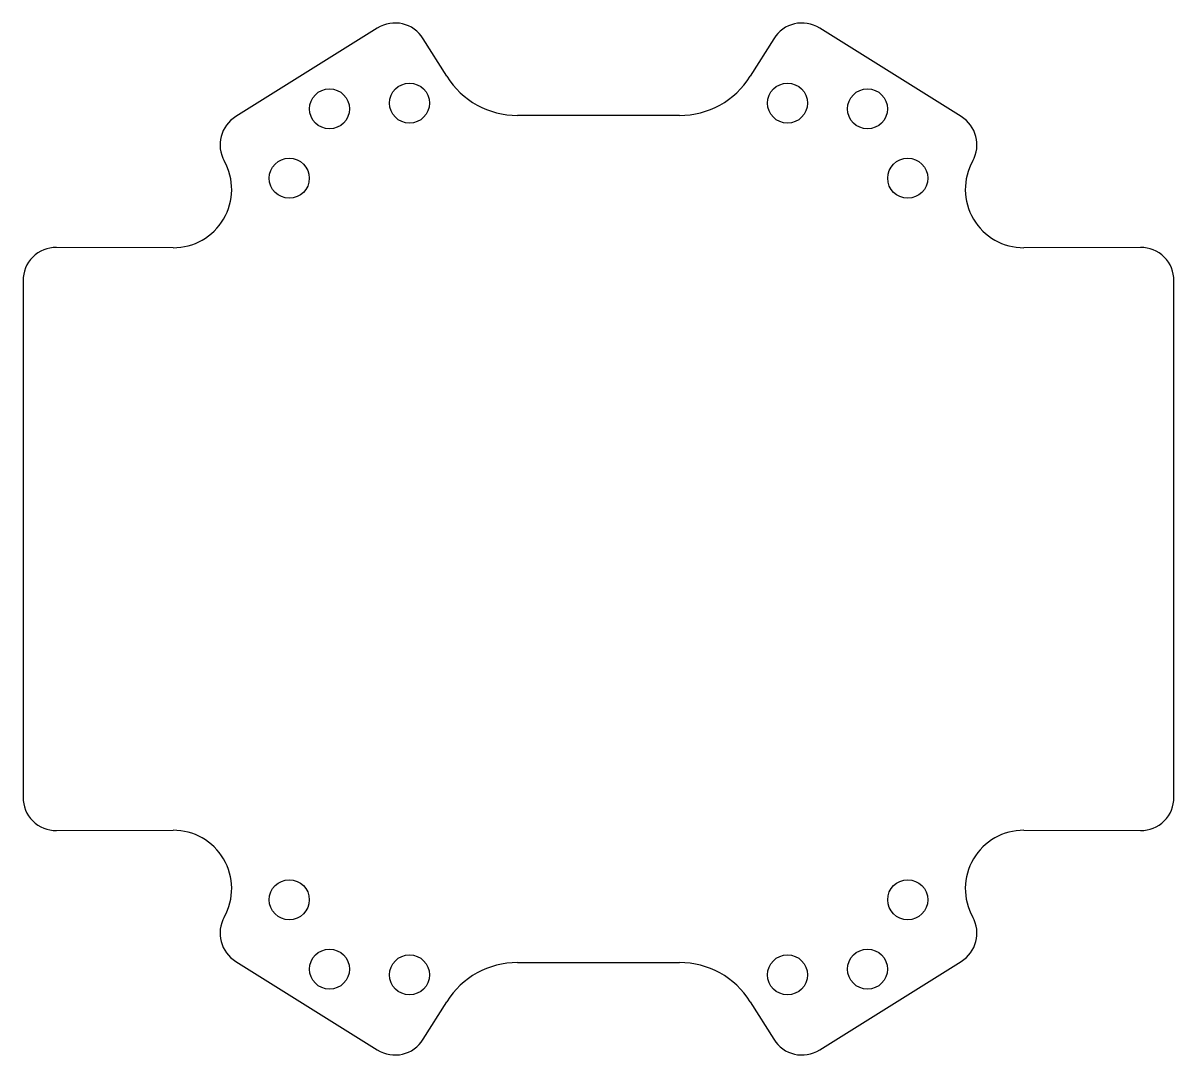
# Model space of a CAD drawing. Header units: millimetres. Extents: x -34.5 to 34.5, y -31 to 31.
import ezdxf

# ---------------------------------------------------------------- set-up
doc = ezdxf.new("R2010")
doc.units = ezdxf.units.MM

msp = doc.modelspace()

# ---------------------------------------------------------------- linework, layer by layer
at = {"color": 7, "linetype": 'Continuous', "lineweight": 25}
for p, q in [((-13.26, 30.65), (-21.746, 25.346)), ((21.746, 25.346), (13.26, 30.65)), ((-9.092, 27.755), (-10.504, 30.014)), ((10.504, 30.014), (9.092, 27.755)), ((4.852, 25.405), (-4.852, 25.405)), ((-25.501, 17.474), (-32.494, 17.494)), ((32.494, 17.494), (25.501, 17.474)), ((-34.5, 15.494), (-34.5, -15.494)), ((34.5, -15.494), (34.5, 15.494)), ((-32.494, -17.494), (-25.501, -17.474)), ((25.501, -17.474), (32.494, -17.494)), ((-21.746, -25.346), (-13.26, -30.65)), ((-4.852, -25.405), (4.852, -25.405)), ((13.26, -30.65), (21.746, -25.346)), ((-10.504, -30.014), (-9.092, -27.755)), ((9.092, -27.755), (10.504, -30.014))]:
    msp.add_line(p, q, dxfattribs=at)
for centre in [(-16.127, 25.803), (-11.331, 26.148), (11.331, 26.148), (16.127, 25.803), (-18.539, 21.643), (18.539, 21.643), (-18.539, -21.643), (18.539, -21.643), (-16.127, -25.803), (16.127, -25.803), (-11.331, -26.148), (11.331, -26.148)]:
    msp.add_circle(centre, 1.2, dxfattribs=at)
for centre, radius, start, end in [((-12.2, 28.954), 2, 32.00538, 122.00538), ((12.2, 28.954), 2, 57.99462, 147.99462), ((-4.852, 30.405), 5, 212.00538, 270), ((4.852, 30.405), 5, 270, 327.99462), ((-20.686, 23.65), 2, 122.00538, 209.11326), ((20.686, 23.65), 2, 330.88674, 57.99462), ((-25.491, 20.974), 3.5, 269.83671, 29.11326), ((25.491, 20.974), 3.5, 150.88674, 270.16329), ((-32.5, 15.494), 2, 89.83671, 180), ((32.5, 15.494), 2, 0, 90.16329), ((-32.5, -15.494), 2, 180, 270.16329), ((32.5, -15.494), 2, 269.83671, 0), ((-25.491, -20.974), 3.5, 330.88674, 90.16329), ((25.491, -20.974), 3.5, 89.83671, 209.11326), ((-20.686, -23.65), 2, 150.88674, 237.99462), ((20.686, -23.65), 2, 302.00538, 29.11326), ((-4.852, -30.405), 5, 90, 147.99462), ((4.852, -30.405), 5, 32.00538, 90), ((-12.2, -28.954), 2, 237.99462, 327.99462), ((12.2, -28.954), 2, 212.00538, 302.00538)]:
    msp.add_arc(centre, radius, start, end, dxfattribs=at)

doc.saveas('drawing.dxf')
